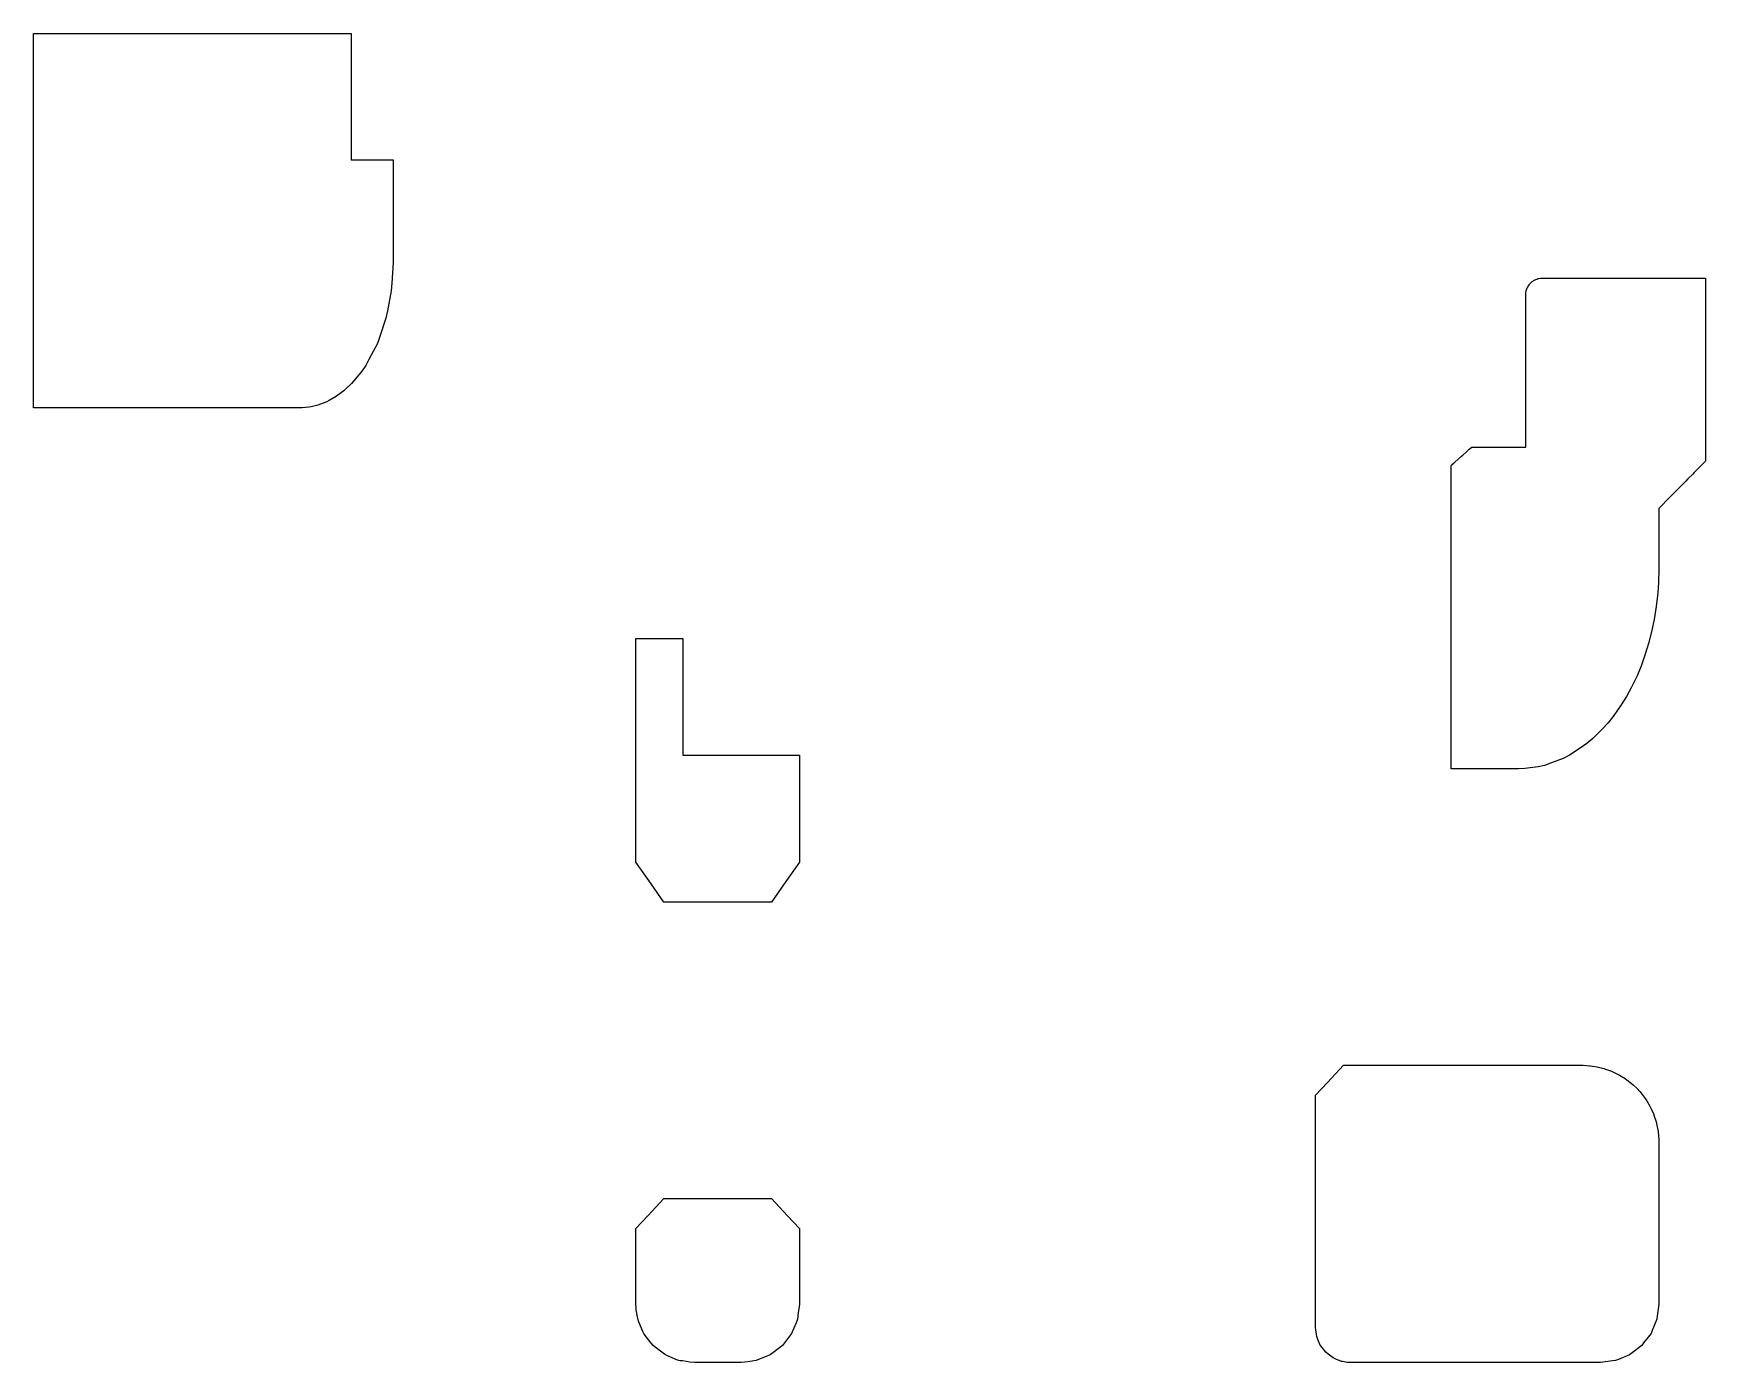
# Model space of a CAD drawing. Header units: metres. Extents: x 2.4 to 74, y -16 to 40.9.
import ezdxf

# ---------------------------------------------------------------- set-up
doc = ezdxf.new("R2010")
doc.units = ezdxf.units.M

msp = doc.modelspace()

# ---------------------------------------------------------------- linework, layer by layer
for p, q in [((2.4, 40.198), (2.4, 40.908)), ((2.4, 40.908), (12.041, 40.908)), ((12.041, 40.908), (16, 40.908)), ((16, 40.908), (16, 40.014)), ((2.4, 39.46), (2.4, 40.198)), ((2.4, 29.437), (2.4, 39.46)), ((16, 40.014), (16, 39.607)), ((16, 39.607), (16, 38.588)), ((16, 38.588), (16, 37.334)), ((16, 38.588), (16, 38.588)), ((16, 37.334), (16, 35.495)), ((16, 35.495), (16.656, 35.495)), ((16.656, 35.495), (17.8, 35.495)), ((17.8, 35.495), (17.8, 34.716)), ((17.8, 34.716), (17.8, 31.821)), ((17.8, 31.821), (17.8, 31.095)), ((17.8, 31.095), (17.744, 30.214)), ((17.744, 30.214), (17.723, 29.881)), ((66.371, 30.035), (66.444, 30.148)), ((66.444, 30.148), (66.453, 30.161)), ((66.453, 30.161), (66.467, 30.176)), ((66.467, 30.176), (66.558, 30.267)), ((66.558, 30.267), (66.579, 30.283)), ((66.579, 30.283), (66.678, 30.348)), ((66.678, 30.348), (66.691, 30.355)), ((66.691, 30.355), (66.706, 30.362)), ((66.706, 30.362), (66.805, 30.399)), ((66.805, 30.399), (66.821, 30.405)), ((66.821, 30.405), (66.838, 30.409)), ((66.838, 30.409), (66.855, 30.412)), ((66.855, 30.412), (66.929, 30.423)), ((66.929, 30.423), (66.969, 30.425)), ((66.969, 30.425), (70.032, 30.425)), ((70.032, 30.425), (74, 30.425)), ((74, 30.425), (74, 29.292)), ((2.4, 28.103), (2.4, 29.437)), ((17.723, 29.881), (17.558, 29.034)), ((66.298, 29.749), (66.303, 29.802)), ((66.298, 25.658), (66.298, 29.749)), ((66.303, 29.802), (66.316, 29.889)), ((66.316, 29.889), (66.363, 30.016)), ((66.363, 30.016), (66.371, 30.035)), ((17.496, 28.713), (17.227, 27.933)), ((17.558, 29.034), (17.496, 28.713)), ((74, 29.292), (74, 26.245)), ((2.4, 26.997), (2.4, 28.103)), ((17.227, 27.933), (17.126, 27.637)), ((17.126, 27.637), (16.765, 26.953)), ((2.4, 24.872), (2.4, 26.997)), ((16.628, 26.694), (16.417, 26.397)), ((16.765, 26.953), (16.628, 26.694)), ((16.022, 25.921), (15.778, 25.693)), ((16.109, 26.02), (16.022, 25.921)), ((16.338, 26.284), (16.109, 26.02)), ((16.417, 26.397), (16.338, 26.284)), ((74, 26.245), (74, 22.657)), ((14.961, 25.14), (14.685, 25.032)), ((15.063, 25.196), (14.961, 25.14)), ((15.331, 25.346), (15.063, 25.196)), ((15.428, 25.417), (15.331, 25.346)), ((15.686, 25.607), (15.428, 25.417)), ((15.778, 25.693), (15.686, 25.607)), ((66.298, 23.2), (66.298, 25.658)), ((5.53, 24.872), (2.4, 24.872)), ((13.8, 24.872), (5.53, 24.872)), ((13.908, 24.88), (13.8, 24.872)), ((14.192, 24.902), (13.908, 24.88)), ((14.299, 24.926), (14.192, 24.902)), ((14.58, 24.991), (14.299, 24.926)), ((14.685, 25.032), (14.58, 24.991)), ((63.604, 22.854), (63.749, 22.985)), ((63.749, 22.985), (63.882, 23.104)), ((63.882, 23.104), (63.94, 23.156)), ((63.94, 23.156), (63.988, 23.2)), ((63.988, 23.2), (64.12, 23.2)), ((64.12, 23.2), (64.122, 23.2)), ((64.122, 23.2), (64.123, 23.2)), ((64.123, 23.2), (64.124, 23.2)), ((64.124, 23.2), (66.298, 23.2)), ((63.1, 22.4), (63.105, 22.405)), ((63.1, 16.917), (63.1, 22.4)), ((63.105, 22.405), (63.121, 22.418)), ((63.121, 22.418), (63.146, 22.442)), ((63.146, 22.442), (63.182, 22.474)), ((63.182, 22.474), (63.228, 22.515)), ((63.228, 22.515), (63.282, 22.564)), ((63.282, 22.564), (63.411, 22.68)), ((63.411, 22.68), (63.554, 22.809)), ((63.554, 22.809), (63.604, 22.854)), ((73.686, 22.282), (73.519, 22.112)), ((73.782, 22.379), (73.686, 22.282)), ((74, 22.6), (73.782, 22.379)), ((74, 22.657), (74, 22.6)), ((73.155, 21.743), (72.471, 21.049)), ((73.245, 21.834), (73.155, 21.743)), ((73.449, 22.042), (73.245, 21.834)), ((73.519, 22.112), (73.449, 22.042)), ((72.314, 20.89), (72.157, 20.731)), ((72.47, 21.048), (72.314, 20.89)), ((72.471, 21.049), (72.47, 21.048)), ((72.157, 20.731), (72, 20.572)), ((72, 20.572), (72, 19.196)), ((72, 19.196), (72, 19.057)), ((72, 19.057), (72, 17.996)), ((72, 17.993), (71.979, 17.391)), ((72, 17.996), (72, 17.993)), ((71.979, 17.391), (71.952, 16.953)), ((63.1, 10.567), (63.1, 16.917)), ((71.952, 16.953), (71.892, 16.377)), ((71.793, 15.813), (71.706, 15.354)), ((71.892, 16.377), (71.793, 15.813)), ((71.706, 15.354), (71.575, 14.83)), ((28.2, 9.926), (28.2, 15)), ((28.2, 15), (28.925, 15)), ((28.925, 15), (30.2, 15)), ((30.2, 15), (30.2, 14.152)), ((71.414, 14.338), (71.256, 13.861)), ((71.575, 14.83), (71.414, 14.338)), ((30.2, 14.152), (30.2, 12.651)), ((71.256, 13.861), (71.065, 13.408)), ((70.828, 12.924), (70.62, 12.525)), ((71.065, 13.408), (70.828, 12.924)), ((30.2, 12.651), (30.2, 12.557)), ((30.2, 12.557), (30.2, 12.393)), ((30.2, 12.393), (30.2, 12.3)), ((30.2, 12.3), (30.2, 12.136)), ((70.62, 12.525), (70.387, 12.157)), ((30.2, 12.136), (30.2, 12.049)), ((30.2, 12.049), (30.2, 11.896)), ((30.2, 11.896), (30.2, 11.821)), ((30.2, 11.821), (30.2, 11.69)), ((30.2, 11.69), (30.2, 11.633)), ((30.2, 11.633), (30.2, 11.533)), ((30.2, 11.533), (30.2, 11.032)), ((70.069, 11.705), (69.828, 11.393)), ((70.387, 12.157), (70.069, 11.705)), ((30.2, 11.032), (30.2, 10)), ((69.567, 11.116), (69.172, 10.722)), ((69.828, 11.393), (69.567, 11.116)), ((63.1, 9.42), (63.1, 10.567)), ((68.637, 10.313), (68.17, 10.003)), ((68.911, 10.499), (68.637, 10.313)), ((69.172, 10.722), (68.911, 10.499)), ((28.2, 9.204), (28.2, 9.926)), ((30.2, 10), (32.189, 10)), ((32.189, 10), (35.2, 10)), ((35.2, 10), (35.2, 8.413)), ((35.2, 10), (35.2, 10)), ((63.922, 9.42), (63.1, 9.42)), ((66, 9.42), (63.922, 9.42)), ((66.268, 9.439), (66, 9.42)), ((66.831, 9.509), (66.268, 9.439)), ((67.101, 9.567), (66.831, 9.509)), ((67.366, 9.661), (67.101, 9.567)), ((67.901, 9.866), (67.366, 9.661)), ((68.17, 10.003), (67.901, 9.866)), ((67.901, 9.866), (67.901, 9.866)), ((28.2, 9.129), (28.2, 9.204)), ((28.2, 8.616), (28.2, 9.129)), ((28.2, 5.426), (28.2, 8.616)), ((35.2, 8.413), (35.2, 5.426)), ((28.849, 4.498), (28.2, 5.426)), ((35.2, 5.426), (34.551, 4.498)), ((29.4, 3.71), (28.849, 4.498)), ((34.551, 4.498), (34, 3.71)), ((31.902, 3.71), (29.4, 3.71)), ((34, 3.71), (31.902, 3.71)), ((57.814, -4.004), (58.5, -3.262)), ((58.5, -3.262), (61.034, -3.266)), ((61.034, -3.266), (68.764, -3.266)), ((68.764, -3.266), (69.041, -3.292)), ((69.041, -3.292), (69.06, -3.292)), ((69.06, -3.292), (69.067, -3.293)), ((69.067, -3.293), (69.345, -3.335)), ((69.345, -3.335), (69.36, -3.337)), ((69.36, -3.337), (69.36, -3.337)), ((69.36, -3.337), (69.651, -3.409)), ((69.651, -3.409), (69.664, -3.412)), ((69.664, -3.412), (69.677, -3.417)), ((69.677, -3.417), (69.967, -3.52)), ((69.967, -3.52), (69.999, -3.535)), ((69.999, -3.535), (70.264, -3.661)), ((57.3, -4.552), (57.814, -4.004)), ((70.264, -3.661), (70.318, -3.693)), ((70.318, -3.693), (70.551, -3.834)), ((70.551, -3.834), (70.627, -3.892)), ((70.627, -3.892), (70.82, -4.038)), ((70.82, -4.038), (70.918, -4.129)), ((70.918, -4.129), (71.068, -4.269)), ((71.068, -4.269), (71.183, -4.401)), ((57.3, -4.756), (57.3, -4.552)), ((57.3, -5.92), (57.3, -4.756)), ((71.183, -4.401), (71.291, -4.524)), ((71.291, -4.524), (71.416, -4.7)), ((71.416, -4.7), (71.485, -4.798)), ((71.485, -4.798), (71.611, -5.02)), ((71.611, -5.02), (71.648, -5.086)), ((71.648, -5.086), (71.672, -5.139)), ((71.672, -5.139), (71.78, -5.384)), ((71.78, -5.384), (71.788, -5.409)), ((71.788, -5.409), (71.87, -5.657)), ((71.87, -5.657), (71.879, -5.685)), ((71.879, -5.685), (71.88, -5.688)), ((71.88, -5.688), (71.948, -5.98)), ((57.3, -5.959), (57.3, -5.92)), ((57.3, -6.797), (57.3, -5.959)), ((71.948, -5.98), (71.952, -6.01)), ((71.952, -6.01), (71.987, -6.27)), ((71.987, -6.27), (71.997, -6.482)), ((57.3, -6.855), (57.3, -6.797)), ((57.3, -14.177), (57.3, -6.855)), ((71.997, -6.482), (72, -6.552)), ((72, -6.552), (72, -7.137)), ((72, -7.137), (72, -8.004)), ((72, -7.137), (72, -7.137)), ((72, -8.004), (72, -8.162)), ((72, -8.162), (72, -13.5)), ((28.714, -9.713), (29.4, -8.972)), ((29.4, -8.972), (33.092, -8.972)), ((33.092, -8.972), (34, -8.972)), ((34, -8.972), (34.686, -9.713)), ((28.2, -10.262), (28.714, -9.713)), ((34.686, -9.713), (35.2, -10.262)), ((28.2, -10.396), (28.2, -10.262)), ((28.2, -11.069), (28.2, -10.396)), ((35.2, -10.262), (35.2, -10.376)), ((35.2, -10.376), (35.2, -10.95)), ((28.2, -11.445), (28.2, -11.069)), ((28.2, -13.5), (28.2, -11.445)), ((35.2, -10.95), (35.2, -11.273)), ((35.2, -10.95), (35.2, -10.95)), ((35.2, -11.273), (35.2, -13.5)), ((28.208, -13.655), (28.2, -13.5)), ((35.195, -13.597), (35.152, -13.867)), ((35.2, -13.5), (35.195, -13.597)), ((72, -13.5), (71.932, -14.015)), ((28.212, -13.745), (28.208, -13.655)), ((28.266, -14.04), (28.212, -13.745)), ((28.275, -14.105), (28.266, -14.04)), ((28.313, -14.228), (28.275, -14.105)), ((28.497, -14.674), (28.313, -14.228)), ((35.054, -14.295), (34.865, -14.75)), ((35.115, -14.147), (35.054, -14.295)), ((35.152, -13.867), (35.115, -14.147)), ((57.3, -14.305), (57.3, -14.177)), ((57.3, -14.5), (57.3, -14.305)), ((71.915, -14.147), (71.716, -14.627)), ((71.932, -14.015), (71.915, -14.147)), ((28.557, -14.785), (28.497, -14.674)), ((28.853, -15.171), (28.557, -14.785)), ((34.768, -14.877), (34.468, -15.268)), ((34.865, -14.75), (34.768, -14.877)), ((57.321, -14.693), (57.3, -14.5)), ((57.339, -14.795), (57.321, -14.693)), ((57.351, -14.888), (57.339, -14.795)), ((57.403, -15.013), (57.351, -14.888)), ((57.501, -15.25), (57.403, -15.013)), ((71.665, -14.75), (71.349, -15.162)), ((71.716, -14.627), (71.665, -14.75)), ((28.932, -15.268), (28.853, -15.171)), ((29.022, -15.342), (28.932, -15.268)), ((29.417, -15.644), (29.022, -15.342)), ((29.517, -15.698), (29.417, -15.644)), ((29.982, -15.891), (29.517, -15.698)), ((33.802, -15.726), (33.347, -15.915)), ((33.95, -15.665), (33.802, -15.726)), ((34.341, -15.365), (33.95, -15.665)), ((34.468, -15.268), (34.341, -15.365)), ((57.583, -15.357), (57.501, -15.25)), ((57.739, -15.561), (57.583, -15.357)), ((57.847, -15.643), (57.739, -15.561)), ((58.05, -15.799), (57.847, -15.643)), ((70.75, -15.665), (70.27, -15.864)), ((70.856, -15.584), (70.75, -15.665)), ((71.268, -15.268), (70.856, -15.584)), ((71.349, -15.162), (71.268, -15.268)), ((30.088, -15.923), (29.982, -15.891)), ((30.189, -15.933), (30.088, -15.923)), ((30.503, -15.981), (30.189, -15.933)), ((30.7, -16), (30.503, -15.981)), ((31.782, -16), (30.7, -16)), ((32.7, -16), (31.782, -16)), ((32.99, -15.971), (32.7, -16)), ((33.268, -15.925), (32.99, -15.971)), ((33.347, -15.915), (33.268, -15.925)), ((58.175, -15.851), (58.05, -15.799)), ((58.412, -15.949), (58.175, -15.851)), ((58.458, -15.957), (58.412, -15.949)), ((58.651, -15.992), (58.458, -15.957)), ((58.677, -15.995), (58.651, -15.992)), ((58.702, -15.997), (58.677, -15.995)), ((58.738, -15.999), (58.702, -15.997)), ((58.764, -15.999), (58.738, -15.999)), ((58.8, -16), (58.764, -15.999)), ((65.563, -16), (58.8, -16)), ((69.5, -16), (65.563, -16)), ((70.015, -15.932), (69.5, -16)), ((70.147, -15.915), (70.015, -15.932)), ((70.27, -15.864), (70.147, -15.915))]:
    msp.add_line(p, q)

doc.saveas('drawing.dxf')
